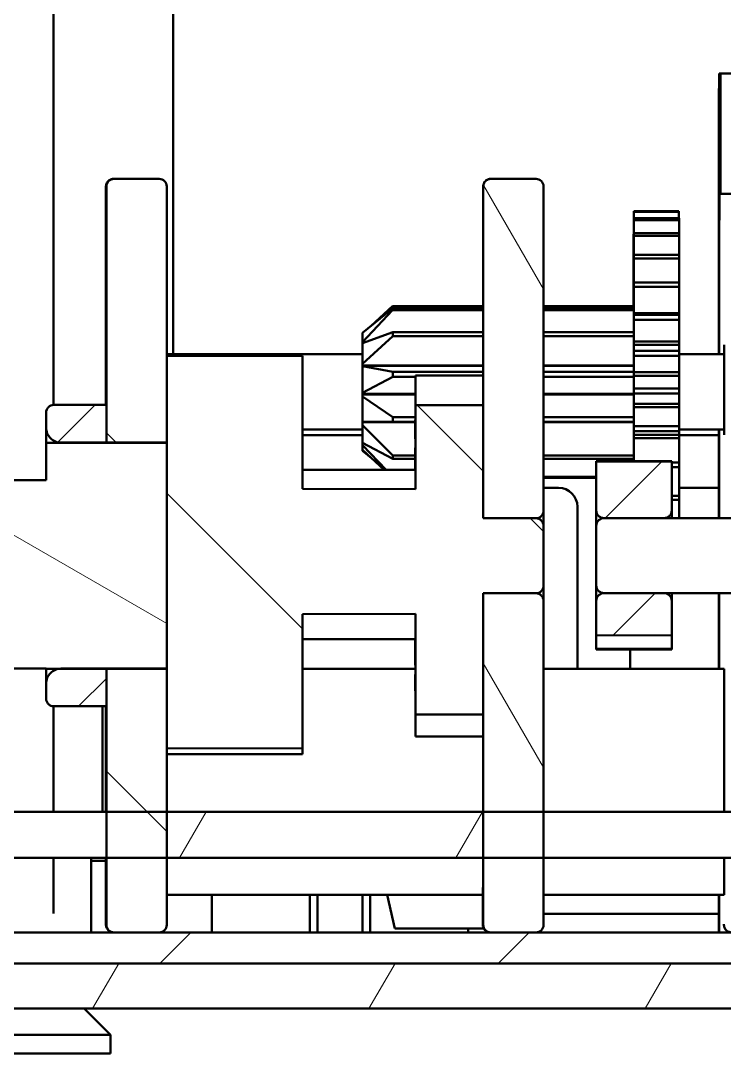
# Model space of a CAD drawing. Header units: millimetres. Extents: x 0 to 586, y -128 to 462.
# Drawn here: x 85.77 to 95.1, y 313.13 to 326.84 of the extents above; entities that cross this region are included whole.
import ezdxf

# ---------------------------------------------------------------- set-up
doc = ezdxf.new("R2010")
doc.units = ezdxf.units.MM
doc.linetypes.add('Сплошная', pattern=[0])
doc.layers.add('Viewport5ForCustomObjects_0', color=7, linetype='Continuous')
doc.layers.add('Видимый контур (ГОСТ)', color=7, linetype='Сплошная', lineweight=50)
doc.layers.add('Штриховка (ГОСТ)', color=7, linetype='Сплошная', lineweight=18)

# ---------------------------------------------------------------- blocks, each defined once
blk = doc.blocks.new('CustomObjectsInViewport5_0')
at = {"layer": 'Видимый контур (ГОСТ)', "ltscale": 1.31579}
for p, q in [((-10096.765, -10052.493), (-10096.765, -10034.741)), ((-10095.175, -10051.82), (-10095.175, -10034.741)), ((-10087.931, -10048.093), (-10087.911, -10048.093)), ((-10076.111, -10048.093), (-10087.911, -10048.093)), ((-10087.911, -10048.093), (-10087.911, -10049.693)), ((-10087.934, -10051.82), (-10087.934, -10049.093)), ((-10095.961, -10049.493), (-10095.967, -10049.493)), ((-10095.361, -10049.493), (-10095.961, -10049.493)), ((-10090.961, -10049.493), (-10090.962, -10049.493)), ((-10090.361, -10049.493), (-10090.961, -10049.493)), ((-10096.061, -10049.593), (-10096.061, -10052.993)), ((-10095.261, -10052.993), (-10095.261, -10049.593)), ((-10091.061, -10049.593), (-10091.061, -10053.997)), ((-10090.261, -10053.897), (-10090.261, -10049.593)), ((-10087.927, -10049.693), (-10087.911, -10049.693)), ((-10087.911, -10049.693), (-10076.111, -10049.693)), ((-10089.064, -10050.32), (-10089.065, -10049.926)), ((-10089.065, -10049.93), (-10089.065, -10049.926)), ((-10089.065, -10049.926), (-10089.064, -10049.926)), ((-10089.065, -10049.93), (-10089.065, -10050.365)), ((-10089.064, -10049.921), (-10089.064, -10049.931)), ((-10089.064, -10049.921), (-10089.064, -10050.32)), ((-10088.464, -10049.921), (-10089.064, -10049.921)), ((-10089.064, -10050.353), (-10089.064, -10049.931)), ((-10089.064, -10049.931), (-10088.464, -10049.931)), ((-10088.464, -10049.931), (-10088.464, -10049.921)), ((-10088.464, -10049.931), (-10088.464, -10050.016)), ((-10096.067, -10049.993), (-10096.067, -10052.493)), ((-10091.062, -10049.993), (-10091.062, -10052.101)), ((-10089.065, -10050.375), (-10089.065, -10050.025)), ((-10089.065, -10050.044), (-10089.065, -10050.025)), ((-10089.065, -10050.025), (-10089.065, -10050.025)), ((-10089.065, -10050.044), (-10089.065, -10050.495)), ((-10089.063, -10050.016), (-10089.064, -10050.362)), ((-10089.063, -10050.016), (-10089.063, -10050.04)), ((-10088.463, -10050.016), (-10089.063, -10050.016)), ((-10089.063, -10050.472), (-10089.063, -10050.04)), ((-10089.063, -10050.04), (-10088.463, -10050.04)), ((-10088.463, -10050.04), (-10088.463, -10050.016)), ((-10088.463, -10050.04), (-10088.463, -10050.212)), ((-10089.065, -10050.515), (-10089.066, -10050.226)), ((-10089.066, -10050.258), (-10089.066, -10050.226)), ((-10089.066, -10050.226), (-10089.065, -10050.226)), ((-10089.063, -10050.212), (-10089.063, -10050.249)), ((-10089.063, -10050.212), (-10089.063, -10050.491)), ((-10088.463, -10050.212), (-10089.063, -10050.212)), ((-10088.463, -10050.249), (-10088.463, -10050.212)), ((-10087.929, -10050.193), (-10087.929, -10051.82)), ((-10089.066, -10050.258), (-10089.066, -10050.705)), ((-10089.064, -10050.353), (-10089.064, -10050.353)), ((-10089.063, -10050.671), (-10089.063, -10050.249)), ((-10089.063, -10050.249), (-10088.463, -10050.249)), ((-10088.463, -10050.249), (-10088.463, -10050.501)), ((-10089.063, -10050.472), (-10089.063, -10050.472)), ((-10089.063, -10050.501), (-10089.062, -10050.548)), ((-10089.063, -10050.501), (-10089.063, -10050.699)), ((-10088.463, -10050.501), (-10089.063, -10050.501)), ((-10088.462, -10050.548), (-10088.463, -10050.501)), ((-10089.066, -10050.733), (-10089.066, -10050.517)), ((-10089.066, -10050.561), (-10089.066, -10050.517)), ((-10089.066, -10050.517), (-10089.066, -10050.517)), ((-10089.066, -10050.561), (-10089.066, -10050.986)), ((-10089.063, -10050.943), (-10089.062, -10050.548)), ((-10089.062, -10050.548), (-10088.462, -10050.548)), ((-10088.462, -10050.548), (-10088.463, -10050.868)), ((-10089.063, -10050.671), (-10089.063, -10050.671)), ((-10089.066, -10051.021), (-10089.066, -10050.887)), ((-10089.066, -10050.941), (-10089.066, -10050.887)), ((-10089.066, -10050.887), (-10089.066, -10050.887)), ((-10089.062, -10050.868), (-10089.063, -10050.978)), ((-10089.062, -10050.868), (-10089.062, -10050.925)), ((-10088.462, -10050.868), (-10089.062, -10050.868)), ((-10088.462, -10050.925), (-10088.462, -10050.868)), ((-10089.066, -10050.941), (-10089.066, -10051.181)), ((-10089.062, -10050.943), (-10089.063, -10050.943)), ((-10089.062, -10051.275), (-10089.062, -10050.925)), ((-10089.062, -10050.925), (-10088.462, -10050.925)), ((-10088.462, -10050.925), (-10088.462, -10051.275)), ((-10092.547, -10051.442), (-10092.264, -10051.181)), ((-10092.264, -10051.181), (-10091.062, -10051.181)), ((-10090.261, -10051.181), (-10089.065, -10051.181)), ((-10089.065, -10051.181), (-10089.064, -10051.211)), ((-10092.264, -10051.211), (-10092.664, -10051.537)), ((-10092.664, -10051.66), (-10092.264, -10051.235)), ((-10092.264, -10051.235), (-10092.264, -10051.211)), ((-10091.062, -10051.211), (-10092.264, -10051.211)), ((-10092.264, -10051.235), (-10091.062, -10051.235)), ((-10089.064, -10051.211), (-10090.261, -10051.211)), ((-10090.261, -10051.235), (-10089.064, -10051.235)), ((-10089.064, -10051.235), (-10089.064, -10051.211)), ((-10089.064, -10051.235), (-10089.064, -10051.526)), ((-10088.462, -10051.275), (-10089.062, -10051.275)), ((-10089.062, -10051.299), (-10089.062, -10051.363)), ((-10089.062, -10051.299), (-10089.062, -10051.315)), ((-10088.462, -10051.299), (-10089.062, -10051.299)), ((-10088.462, -10051.363), (-10088.462, -10051.299)), ((-10089.062, -10051.652), (-10089.062, -10051.363)), ((-10089.062, -10051.363), (-10088.462, -10051.363)), ((-10088.462, -10051.363), (-10088.462, -10051.652)), ((-10092.665, -10051.612), (-10092.664, -10051.55)), ((-10092.263, -10051.526), (-10092.664, -10051.672)), ((-10092.664, -10051.537), (-10092.664, -10051.66)), ((-10092.664, -10051.537), (-10092.664, -10051.57)), ((-10092.664, -10051.55), (-10092.664, -10051.55)), ((-10092.664, -10051.57), (-10092.664, -10051.55)), ((-10092.664, -10051.947), (-10092.263, -10051.579)), ((-10092.263, -10051.579), (-10092.263, -10051.526)), ((-10091.062, -10051.526), (-10092.263, -10051.526)), ((-10092.263, -10051.579), (-10091.062, -10051.579)), ((-10089.063, -10051.526), (-10090.261, -10051.526)), ((-10090.261, -10051.579), (-10089.063, -10051.579)), ((-10089.063, -10051.579), (-10089.064, -10051.968)), ((-10089.063, -10051.579), (-10089.063, -10051.526)), ((-10092.665, -10051.612), (-10092.665, -10051.655)), ((-10092.665, -10051.646), (-10092.665, -10051.646)), ((-10092.665, -10051.82), (-10092.665, -10051.646)), ((-10092.665, -10051.658), (-10092.665, -10051.646)), ((-10092.664, -10051.684), (-10092.664, -10051.66)), ((-10092.664, -10051.672), (-10092.664, -10051.947)), ((-10092.664, -10051.672), (-10092.664, -10051.687)), ((-10092.664, -10051.684), (-10092.664, -10051.684)), ((-10088.462, -10051.652), (-10089.062, -10051.652)), ((-10089.062, -10051.775), (-10089.062, -10051.697)), ((-10088.462, -10051.697), (-10089.062, -10051.697)), ((-10088.462, -10051.697), (-10088.462, -10051.775)), ((-10095.261, -10051.82), (-10092.664, -10051.82)), ((-10094.32, -10051.839), (-10095.261, -10051.842)), ((-10095.261, -10051.842), (-10095.261, -10057.046)), ((-10093.461, -10051.839), (-10094.32, -10051.839)), ((-10093.461, -10053.608), (-10093.461, -10051.839)), ((-10089.062, -10051.775), (-10089.062, -10051.842)), ((-10088.462, -10051.775), (-10089.062, -10051.775)), ((-10089.062, -10052.059), (-10089.062, -10051.842)), ((-10089.062, -10051.842), (-10088.462, -10051.842)), ((-10088.462, -10051.842), (-10088.462, -10051.775)), ((-10087.864, -10051.82), (-10088.462, -10051.82)), ((-10088.462, -10051.842), (-10088.462, -10052.059)), ((-10092.664, -10051.968), (-10092.664, -10051.947)), ((-10091.062, -10051.968), (-10092.664, -10051.968)), ((-10091.062, -10051.973), (-10092.664, -10051.973)), ((-10092.663, -10051.98), (-10092.664, -10051.973)), ((-10092.263, -10052.054), (-10092.663, -10051.98)), ((-10092.663, -10051.98), (-10092.663, -10052.334)), ((-10089.064, -10051.968), (-10090.261, -10051.968)), ((-10089.064, -10051.973), (-10090.261, -10051.973)), ((-10089.064, -10051.973), (-10089.063, -10052.054)), ((-10092.663, -10052.334), (-10092.263, -10052.121)), ((-10092.263, -10052.121), (-10092.263, -10052.054)), ((-10091.062, -10052.054), (-10092.263, -10052.054)), ((-10092.263, -10052.121), (-10091.961, -10052.121)), ((-10091.961, -10052.495), (-10091.961, -10052.101)), ((-10091.961, -10052.105), (-10091.961, -10052.101)), ((-10091.961, -10052.101), (-10091.061, -10052.101)), ((-10091.961, -10052.105), (-10091.961, -10052.539)), ((-10091.061, -10052.101), (-10091.061, -10052.495)), ((-10089.063, -10052.054), (-10090.261, -10052.054)), ((-10090.261, -10052.121), (-10089.063, -10052.121)), ((-10089.063, -10052.121), (-10089.063, -10052.054)), ((-10089.063, -10052.121), (-10089.063, -10052.346)), ((-10088.462, -10052.059), (-10089.062, -10052.059)), ((-10089.062, -10052.275), (-10089.062, -10052.105)), ((-10088.462, -10052.105), (-10089.062, -10052.105)), ((-10088.462, -10052.105), (-10088.462, -10052.275)), ((-10091.961, -10052.55), (-10091.962, -10052.2)), ((-10091.962, -10052.219), (-10091.962, -10052.2)), ((-10091.962, -10052.2), (-10091.961, -10052.2)), ((-10091.962, -10052.219), (-10091.962, -10052.67)), ((-10089.062, -10052.275), (-10089.062, -10052.343)), ((-10088.462, -10052.275), (-10089.062, -10052.275)), ((-10088.462, -10052.343), (-10088.462, -10052.275)), ((-10092.663, -10052.379), (-10092.664, -10052.717)), ((-10092.663, -10052.346), (-10092.663, -10052.334)), ((-10091.962, -10052.346), (-10092.663, -10052.346)), ((-10091.962, -10052.352), (-10092.663, -10052.352)), ((-10092.663, -10052.379), (-10092.663, -10052.352)), ((-10092.263, -10052.653), (-10092.663, -10052.379)), ((-10091.962, -10052.69), (-10091.962, -10052.4)), ((-10091.962, -10052.432), (-10091.962, -10052.4)), ((-10091.962, -10052.4), (-10091.962, -10052.4)), ((-10089.063, -10052.346), (-10090.261, -10052.346)), ((-10089.063, -10052.352), (-10090.261, -10052.352)), ((-10089.063, -10052.352), (-10089.063, -10052.653)), ((-10089.062, -10052.477), (-10089.062, -10052.343)), ((-10089.062, -10052.343), (-10088.462, -10052.343)), ((-10088.462, -10052.343), (-10088.462, -10052.477)), ((-10096.061, -10052.493), (-10096.761, -10052.493)), ((-10096.061, -10052.993), (-10096.061, -10052.493)), ((-10091.962, -10052.432), (-10091.962, -10052.88)), ((-10091.061, -10052.495), (-10091.961, -10052.495)), ((-10091.961, -10052.495), (-10091.961, -10053.611)), ((-10091.061, -10053.997), (-10091.061, -10052.495)), ((-10088.462, -10052.477), (-10089.062, -10052.477)), ((-10089.062, -10052.776), (-10089.062, -10052.524)), ((-10088.462, -10052.524), (-10089.062, -10052.524)), ((-10088.462, -10052.524), (-10088.462, -10052.776)), ((-10096.861, -10052.593), (-10096.861, -10052.793)), ((-10092.263, -10052.717), (-10092.263, -10052.653)), ((-10091.962, -10052.653), (-10092.263, -10052.653)), ((-10091.962, -10052.908), (-10091.963, -10052.692)), ((-10091.963, -10052.736), (-10091.963, -10052.692)), ((-10091.963, -10052.692), (-10091.962, -10052.692)), ((-10089.063, -10052.653), (-10090.261, -10052.653)), ((-10089.063, -10052.717), (-10089.063, -10052.653)), ((-10093.461, -10052.82), (-10092.664, -10052.82)), ((-10092.665, -10052.968), (-10092.665, -10052.82)), ((-10092.664, -10052.717), (-10092.263, -10052.717)), ((-10092.664, -10052.717), (-10092.664, -10052.717)), ((-10091.963, -10052.722), (-10092.664, -10052.722)), ((-10092.664, -10052.763), (-10092.664, -10052.722)), ((-10092.263, -10053.163), (-10092.664, -10052.763)), ((-10092.664, -10052.763), (-10092.664, -10052.994)), ((-10092.263, -10052.717), (-10091.963, -10052.717)), ((-10091.963, -10052.736), (-10091.962, -10053.16)), ((-10090.261, -10052.717), (-10089.063, -10052.717)), ((-10089.064, -10052.722), (-10090.261, -10052.722)), ((-10089.064, -10052.722), (-10089.063, -10053.163)), ((-10089.062, -10052.776), (-10089.062, -10052.842)), ((-10088.462, -10052.776), (-10089.062, -10052.776)), ((-10088.462, -10052.842), (-10088.462, -10052.776)), ((-10087.864, -10052.82), (-10088.462, -10052.82)), ((-10087.934, -10053.995), (-10087.934, -10052.82)), ((-10087.929, -10052.82), (-10087.929, -10053.995)), ((-10092.665, -10052.893), (-10093.461, -10052.893)), ((-10093.461, -10052.893), (-10092.665, -10052.893)), ((-10092.665, -10052.968), (-10092.665, -10052.953)), ((-10092.665, -10052.956), (-10092.665, -10052.979)), ((-10092.665, -10052.968), (-10092.665, -10052.968)), ((-10089.062, -10052.888), (-10089.062, -10052.842)), ((-10089.062, -10052.842), (-10088.462, -10052.842)), ((-10088.462, -10052.888), (-10089.062, -10052.888)), ((-10089.062, -10053.237), (-10089.062, -10052.933)), ((-10088.462, -10052.933), (-10089.062, -10052.933)), ((-10088.462, -10052.842), (-10088.462, -10052.888)), ((-10087.934, -10052.893), (-10088.462, -10052.893)), ((-10088.462, -10052.893), (-10087.934, -10052.893)), ((-10088.462, -10052.933), (-10088.462, -10053.258)), ((-10095.261, -10052.996), (-10096.861, -10052.996)), ((-10096.861, -10052.996), (-10096.861, -10053.493)), ((-10096.661, -10052.993), (-10096.061, -10052.993)), ((-10096.061, -10052.993), (-10095.261, -10052.993)), ((-10095.261, -10055.994), (-10095.261, -10052.996)), ((-10092.664, -10053.102), (-10092.665, -10052.979)), ((-10092.664, -10052.982), (-10092.664, -10052.994)), ((-10092.664, -10052.985), (-10092.664, -10052.985)), ((-10092.664, -10053.027), (-10092.664, -10052.985)), ((-10092.664, -10052.994), (-10092.263, -10053.207)), ((-10092.35, -10053.356), (-10092.664, -10053.027)), ((-10092.664, -10053.027), (-10092.664, -10053.09)), ((-10092.664, -10053.102), (-10092.664, -10053.069)), ((-10092.664, -10053.069), (-10092.664, -10053.09)), ((-10092.664, -10053.09), (-10092.375, -10053.356)), ((-10092.544, -10053.2), (-10092.664, -10053.102)), ((-10091.962, -10053.196), (-10091.963, -10053.062)), ((-10091.963, -10053.116), (-10091.963, -10053.062)), ((-10091.963, -10053.062), (-10091.962, -10053.062)), ((-10092.263, -10053.207), (-10092.263, -10053.163)), ((-10091.963, -10053.163), (-10092.263, -10053.163)), ((-10092.263, -10053.207), (-10091.963, -10053.207)), ((-10091.963, -10053.116), (-10091.963, -10053.356)), ((-10089.063, -10053.163), (-10090.261, -10053.163)), ((-10090.261, -10053.207), (-10089.063, -10053.207)), ((-10088.561, -10053.237), (-10089.561, -10053.237)), ((-10089.561, -10053.237), (-10089.561, -10053.244)), ((-10089.561, -10053.241), (-10089.561, -10053.237)), ((-10089.561, -10053.251), (-10089.561, -10053.241)), ((-10089.064, -10053.207), (-10089.064, -10053.237)), ((-10089.063, -10053.207), (-10089.063, -10053.163)), ((-10088.561, -10053.245), (-10088.561, -10053.237)), ((-10093.461, -10053.356), (-10091.961, -10053.356)), ((-10091.961, -10053.356), (-10091.961, -10053.611)), ((-10088.561, -10053.245), (-10089.561, -10053.244)), ((-10089.561, -10053.244), (-10089.561, -10053.894)), ((-10089.561, -10053.251), (-10089.561, -10053.653)), ((-10089.561, -10053.37), (-10089.561, -10053.372)), ((-10089.561, -10053.392), (-10089.561, -10053.37)), ((-10089.561, -10053.37), (-10089.561, -10053.37)), ((-10089.561, -10053.653), (-10089.561, -10053.372)), ((-10089.561, -10053.372), (-10089.561, -10053.372)), ((-10088.561, -10053.894), (-10088.561, -10053.245)), ((-10088.462, -10053.258), (-10088.561, -10053.258)), ((-10088.561, -10053.319), (-10088.462, -10053.319)), ((-10088.462, -10053.319), (-10088.462, -10053.258)), ((-10088.462, -10053.319), (-10088.462, -10053.698)), ((-10096.861, -10053.493), (-10106.861, -10053.493)), ((-10089.561, -10053.446), (-10090.261, -10053.446)), ((-10090.261, -10053.458), (-10089.561, -10053.458)), ((-10089.561, -10053.407), (-10089.561, -10053.392)), ((-10089.561, -10053.407), (-10089.561, -10053.821)), ((-10091.961, -10053.611), (-10093.461, -10053.608)), ((-10090.261, -10053.593), (-10090.062, -10053.593)), ((-10088.462, -10053.593), (-10087.934, -10053.593)), ((-10088.312, -10053.592), (-10088.312, -10053.593)), ((-10088.312, -10053.592), (-10088.029, -10053.592)), ((-10087.934, -10053.592), (-10088.029, -10053.592)), ((-10088.029, -10053.592), (-10088.029, -10053.593)), ((-10089.561, -10053.821), (-10089.562, -10053.691)), ((-10089.562, -10053.696), (-10089.562, -10053.691)), ((-10089.562, -10053.691), (-10089.561, -10053.691)), ((-10089.562, -10053.734), (-10089.562, -10053.696)), ((-10089.562, -10053.75), (-10089.562, -10053.734)), ((-10089.562, -10053.75), (-10089.562, -10054.105)), ((-10088.462, -10053.698), (-10088.561, -10053.698)), ((-10088.561, -10053.752), (-10088.462, -10053.752)), ((-10088.463, -10053.752), (-10088.462, -10053.995)), ((-10088.462, -10053.752), (-10088.462, -10053.698)), ((-10089.812, -10053.843), (-10089.812, -10055.993)), ((-10091.061, -10053.997), (-10090.361, -10053.997)), ((-10090.361, -10053.997), (-10091.061, -10053.997)), ((-10087.061, -10053.994), (-10089.461, -10053.995)), ((-10089.461, -10053.995), (-10088.661, -10053.995)), ((-10090.261, -10054.892), (-10090.261, -10054.098)), ((-10089.562, -10054.105), (-10089.562, -10054.149)), ((-10089.562, -10054.16), (-10089.562, -10054.149)), ((-10089.562, -10054.207), (-10089.562, -10054.16)), ((-10089.561, -10054.095), (-10089.561, -10054.89)), ((-10089.562, -10054.222), (-10089.562, -10054.207)), ((-10089.562, -10054.222), (-10089.562, -10054.456)), ((-10089.562, -10054.456), (-10089.562, -10054.666)), ((-10089.562, -10054.681), (-10089.562, -10054.666)), ((-10089.562, -10054.729), (-10089.562, -10054.681)), ((-10089.562, -10054.741), (-10089.562, -10054.729)), ((-10089.562, -10054.741), (-10089.562, -10054.813)), ((-10089.562, -10054.813), (-10089.562, -10055.154)), ((-10090.361, -10054.992), (-10091.061, -10054.992)), ((-10091.061, -10054.992), (-10091.061, -10059.393)), ((-10091.061, -10056.599), (-10091.061, -10054.992)), ((-10091.061, -10054.992), (-10090.361, -10054.992)), ((-10089.461, -10054.99), (-10087.061, -10054.991)), ((-10088.661, -10054.99), (-10089.461, -10054.99)), ((-10087.934, -10055.993), (-10087.934, -10054.99)), ((-10087.929, -10054.99), (-10087.929, -10055.993)), ((-10090.261, -10059.393), (-10090.261, -10055.093)), ((-10089.562, -10055.216), (-10089.561, -10055.115)), ((-10089.561, -10055.115), (-10089.562, -10055.527)), ((-10089.562, -10055.17), (-10089.562, -10055.154)), ((-10089.561, -10055.091), (-10089.561, -10055.552)), ((-10088.561, -10055.55), (-10088.561, -10055.091)), ((-10093.461, -10055.269), (-10091.961, -10055.267)), ((-10093.461, -10057.051), (-10093.461, -10055.269)), ((-10091.961, -10055.267), (-10091.961, -10056.601)), ((-10091.961, -10055.267), (-10091.961, -10055.603)), ((-10089.562, -10055.21), (-10089.562, -10055.17)), ((-10089.562, -10055.216), (-10089.562, -10055.21)), ((-10089.561, -10055.216), (-10089.562, -10055.216)), ((-10089.561, -10055.567), (-10089.561, -10055.309)), ((-10089.561, -10055.309), (-10089.561, -10055.721)), ((-10089.562, -10055.542), (-10089.562, -10055.527)), ((-10089.561, -10055.568), (-10089.562, -10055.542)), ((-10089.561, -10055.552), (-10088.561, -10055.55)), ((-10089.561, -10055.731), (-10089.561, -10055.552)), ((-10089.561, -10055.567), (-10089.561, -10055.568)), ((-10089.561, -10055.567), (-10089.561, -10055.567)), ((-10089.561, -10055.568), (-10089.561, -10055.568)), ((-10088.561, -10055.55), (-10088.561, -10055.731)), ((-10091.961, -10055.603), (-10093.461, -10055.603)), ((-10091.963, -10055.603), (-10091.963, -10055.889)), ((-10091.963, -10055.946), (-10091.962, -10055.837)), ((-10089.561, -10055.732), (-10089.561, -10055.721)), ((-10089.561, -10055.731), (-10089.561, -10055.739)), ((-10088.561, -10055.731), (-10089.561, -10055.731)), ((-10089.561, -10055.739), (-10089.561, -10055.732)), ((-10089.561, -10055.739), (-10088.561, -10055.739)), ((-10089.112, -10055.739), (-10089.112, -10055.993)), ((-10088.561, -10055.739), (-10088.561, -10055.731)), ((-10091.962, -10055.872), (-10091.963, -10056.266)), ((-10091.963, -10055.946), (-10091.963, -10055.889)), ((-10091.962, -10055.946), (-10091.963, -10055.946)), ((-10096.861, -10055.992), (-10096.861, -10055.994)), ((-10096.861, -10055.994), (-10095.261, -10055.994)), ((-10096.061, -10055.992), (-10096.661, -10055.992)), ((-10096.061, -10056.492), (-10096.061, -10055.992)), ((-10095.261, -10055.992), (-10096.061, -10055.992)), ((-10096.061, -10055.992), (-10096.061, -10059.393)), ((-10095.261, -10059.393), (-10095.261, -10055.992)), ((-10093.461, -10055.993), (-10091.962, -10055.993)), ((-10091.962, -10056.314), (-10091.962, -10056.116)), ((-10090.261, -10055.993), (-10087.865, -10055.993)), ((-10096.861, -10056.192), (-10096.861, -10056.392)), ((-10091.962, -10056.143), (-10091.962, -10056.566)), ((-10091.962, -10056.314), (-10091.963, -10056.266)), ((-10091.962, -10056.314), (-10091.962, -10056.314)), ((-10091.962, -10056.602), (-10091.962, -10056.324)), ((-10091.962, -10056.342), (-10091.962, -10056.775)), ((-10096.765, -10057.893), (-10096.765, -10056.492)), ((-10096.761, -10056.492), (-10096.061, -10056.492)), ((-10096.112, -10056.492), (-10096.112, -10057.893)), ((-10096.067, -10056.492), (-10096.067, -10057.893)), ((-10091.962, -10056.798), (-10091.961, -10056.452)), ((-10091.961, -10056.461), (-10091.961, -10056.884)), ((-10091.962, -10056.602), (-10091.962, -10056.566)), ((-10091.962, -10056.602), (-10091.962, -10056.602)), ((-10091.961, -10056.601), (-10091.061, -10056.599)), ((-10091.961, -10056.893), (-10091.961, -10056.601)), ((-10091.061, -10056.599), (-10091.061, -10056.893)), ((-10091.962, -10056.798), (-10091.962, -10056.775)), ((-10091.961, -10056.798), (-10091.962, -10056.798)), ((-10091.961, -10056.893), (-10091.961, -10056.884)), ((-10091.061, -10056.893), (-10091.961, -10056.893)), ((-10095.261, -10057.046), (-10093.461, -10057.051)), ((-10093.461, -10057.051), (-10093.461, -10057.126)), ((-10093.461, -10057.126), (-10095.261, -10057.126)), ((-10028, -10057.893), (-10098, -10057.893)), ((-10096.262, -10057.893), (-10096.262, -10057.893)), ((-10096.262, -10057.893), (-10096.112, -10057.893)), ((-10098, -10058.504), (-10028, -10058.504)), ((-10096.765, -10059.244), (-10096.765, -10058.504)), ((-10096.262, -10058.543), (-10096.262, -10058.504)), ((-10096.262, -10058.543), (-10096.262, -10059.493)), ((-10096.262, -10058.543), (-10096.067, -10058.543)), ((-10096.067, -10058.504), (-10096.067, -10058.993)), ((-10095.261, -10058.993), (-10091.065, -10058.993)), ((-10094.662, -10059.493), (-10094.662, -10058.993)), ((-10093.362, -10058.993), (-10093.362, -10059.493)), ((-10093.262, -10058.993), (-10093.262, -10059.493)), ((-10092.662, -10059.493), (-10092.662, -10058.993)), ((-10092.562, -10059.493), (-10092.562, -10058.993)), ((-10092.338, -10058.993), (-10092.234, -10059.443)), ((-10090.261, -10058.993), (-10087.865, -10058.993)), ((-10087.934, -10059.493), (-10087.934, -10058.993)), ((-10087.929, -10058.993), (-10087.929, -10059.493)), ((-10087.934, -10059.247), (-10090.261, -10059.247)), ((-10028, -10059.493), (-10098, -10059.493)), ((-10095.961, -10059.493), (-10095.361, -10059.493)), ((-10091.054, -10059.443), (-10092.234, -10059.443)), ((-10091.262, -10059.443), (-10091.262, -10059.493)), ((-10090.961, -10059.493), (-10090.361, -10059.493)), ((-10098, -10059.904), (-10028, -10059.904)), ((-10028, -10059.904), (-10098, -10059.904)), ((-10098, -10060.504), (-10028, -10060.504)), ((-10096.355, -10060.504), (-10096.005, -10060.854)), ((-10096.005, -10060.854), (-10099.869, -10060.854)), ((-10096.005, -10061.098), (-10096.005, -10060.854)), ((-10096.005, -10061.098), (-10099.869, -10061.098))]:
    blk.add_line(p, q, dxfattribs=at)
for centre, start, end in [((-10095.961, -10049.593), 90, 180), ((-10095.361, -10049.593), 360, 90), ((-10090.961, -10049.593), 90, 180), ((-10090.361, -10049.593), 360, 90), ((-10095.961, -10059.393), 180, 270), ((-10095.361, -10059.393), 270, 0), ((-10090.961, -10059.393), 180, 270), ((-10090.361, -10059.393), 270, 0)]:
    blk.add_arc(centre, 0.1, start, end, dxfattribs=at)
at = {"layer": 'Видимый контур (ГОСТ)', "ltscale": 1.31579, "extrusion": (0, 0, -1)}
for centre, radius, start, end in [((10090.062, -10053.843), 0.25, 90, 180), ((10095.912, -10057.893), 0.2, 359.8625, 0)]:
    blk.add_arc(centre, radius, start, end, dxfattribs=at)
for centre, major_axis, ratio, start_param, end_param in [((-10087.931, -10049.093), (0, 1), 0.003284, 4.712389, 6.283185), ((-10092.664, -10052.32), (0, 0.5), 0.001122, 0, 3.141593), ((-10096.061, -10054.493), (0, 1.5), 0.001122, 6.217747, 6.247271), ((-10087.865, -10057.493), (0, 1.5), 0.001122, 0, 1.841061), ((-10091.065, -10057.493), (0, -1.5), 0.001122, 4.30158, 4.982654), ((-10091.065, -10057.493), (0, -1.5), 0.001122, 5.452432, 6.283185), ((-10087.865, -10057.493), (0, -1.5), 0.001122, 5.452432, 6.283185)]:
    blk.add_ellipse(centre, major_axis=major_axis, ratio=ratio, start_param=start_param, end_param=end_param, dxfattribs=at)
at = {"layer": 'Видимый контур (ГОСТ)', "ltscale": 1.31579}
for centre, major_axis, ratio, start_param, end_param in [((-10087.927, -10050.193), (0, 0.5), 0.003284, 0, 1.570796), ((-10089.064, -10052.32), (0, 2), 0.001122, 0.212111, 0.235705), ((-10089.064, -10052.32), (0, 2), 0.001122, 0.002672, 0.026265), ((-10089.064, -10052.32), (0, 2), 0.001122, 6.076417, 6.100011), ((-10089.064, -10052.32), (0, -2), 0.001122, 3.563143, 3.586737), ((-10089.064, -10052.32), (0, 2), 0.001122, 5.866978, 5.890571), ((-10089.064, -10052.32), (0, -2), 0.001122, 3.772583, 3.796176), ((-10089.064, -10052.32), (0, 2), 0.001122, 5.657538, 5.681132), ((-10089.064, -10052.32), (0, -2), 0.001122, 3.982022, 4.005616), ((-10089.064, -10052.32), (0, 2), 0.001122, 5.448099, 5.471692), ((-10089.064, -10052.32), (0, 2), 0.001122, 5.238659, 5.262253), ((-10088.464, -10052.32), (0, 2), 0.001122, 5.247799, 5.262253), ((-10092.664, -10052.32), (0, 0.75), 0.001122, 6.240831, 6.248277), ((-10092.664, -10052.32), (0, -0.75), 0.001122, 3.622837, 3.630283), ((-10092.664, -10052.32), (0, 0.75), 0.001122, 5.717232, 5.724678), ((-10089.064, -10052.32), (0, 2), 0.001122, 5.02922, 5.052813), ((-10088.464, -10052.32), (0, 2), 0.001122, 5.02922, 5.052813), ((-10092.664, -10052.32), (0, 0.75), 0.001122, 5.193634, 5.201079), ((-10089.064, -10052.32), (0, 0.75), 0.001122, 5.193634, 5.201079), ((-10089.064, -10052.32), (0, 2), 0.001122, 4.81978, 4.843374), ((-10088.464, -10052.32), (0, 2), 0.001122, 4.81978, 4.843374), ((-10092.664, -10052.32), (0, 0.75), 0.001122, 4.670035, 4.67748), ((-10089.064, -10052.32), (0, 0.75), 0.001122, 4.670035, 4.67748), ((-10091.961, -10054.495), (0, 2), 0.001122, 0.212111, 0.235705), ((-10089.064, -10052.32), (0, 2), 0.001122, 4.610341, 4.633934), ((-10088.464, -10052.32), (0, 2), 0.001122, 4.610341, 4.633934), ((-10091.961, -10054.495), (0, -2), 0.001122, 3.563143, 3.586737), ((-10092.664, -10052.32), (0, 0.75), 0.001122, 4.146436, 4.153882), ((-10089.064, -10052.32), (0, 0.75), 0.001122, 4.146436, 4.153882), ((-10092.664, -10052.32), (0, -0.75), 0.001122, 5.717232, 5.724678), ((-10091.961, -10054.495), (0, -2), 0.001122, 3.772583, 3.796176), ((-10089.064, -10052.32), (0, 2), 0.001122, 4.400901, 4.424495), ((-10088.464, -10052.32), (0, 2), 0.001122, 4.400901, 4.424495), ((-10096.861, -10054.495), (0, 1.5), 0.001122, 0.037856, 0.839127), ((-10096.061, -10054.493), (0, 1.5), 0.001122, 0.035914, 0.065439), ((-10095.261, -10054.493), (0, 1.5), 0.001122, 0.035316, 0.065097), ((-10092.664, -10052.32), (0, 0.75), 0.001122, 3.622837, 3.630283), ((-10092.664, -10052.32), (0, -0.75), 0.001122, 6.240831, 6.248277), ((-10091.961, -10054.495), (0, -2), 0.001122, 3.982022, 4.005616), ((-10091.961, -10054.495), (0, -2), 0.001122, 5.448099, 5.471692), ((-10096.861, -10054.495), (0, -1.5), 0.001122, 6.218171, 6.245329), ((-10091.961, -10054.495), (0, -2), 0.001122, 5.657538, 5.681132), ((-10091.961, -10054.495), (0, -2), 0.001122, 5.866978, 5.890571), ((-10091.961, -10054.495), (0, -2), 0.001122, 6.076417, 6.100011)]:
    blk.add_ellipse(centre, major_axis=major_axis, ratio=ratio, start_param=start_param, end_param=end_param, dxfattribs=at)
for points, knots in [([(-10096.067, -10049.993), (-10096.067, -10049.949), (-10096.067, -10049.905), (-10096.067, -10049.824), (-10096.067, -10049.786), (-10096.067, -10049.718), (-10096.067, -10049.688), (-10096.067, -10049.639), (-10096.067, -10049.62), (-10096.067, -10049.602), (-10096.067, -10049.598), (-10096.067, -10049.593), (-10096.067, -10049.592), (-10096.067, -10049.59), (-10096.067, -10049.589), (-10096.067, -10049.588), (-10096.067, -10049.588), (-10096.067, -10049.586), (-10096.067, -10049.586), (-10096.067, -10049.584), (-10096.066, -10049.583), (-10096.066, -10049.58), (-10096.066, -10049.578), (-10096.065, -10049.573), (-10096.064, -10049.57), (-10096.062, -10049.56), (-10096.059, -10049.553), (-10096.051, -10049.538), (-10096.045, -10049.529), (-10096.03, -10049.514), (-10096.021, -10049.508), (-10096.002, -10049.498), (-10095.992, -10049.495), (-10095.977, -10049.493), (-10095.972, -10049.493), (-10095.967, -10049.493)], [0, 0, 0, 0, 0.01298031, 0.01298031, 0.0257251, 0.0257251, 0.03848133, 0.03848133, 0.05124879, 0.05124879, 0.05761694, 0.05761694, 0.06083097, 0.06083097, 0.06163406, 0.06163406, 0.06191177, 0.06191177, 0.06223612, 0.06223612, 0.06255936, 0.06255936, 0.06320566, 0.06320566, 0.06408871, 0.06408871, 0.06627114, 0.06627114, 0.06935855, 0.06935855, 0.07254483, 0.07254483, 0.07573114, 0.07573114, 0.07718606, 0.07718606, 0.07718606, 0.07718606]), ([(-10091.062, -10049.993), (-10091.062, -10049.949), (-10091.062, -10049.905), (-10091.062, -10049.824), (-10091.062, -10049.786), (-10091.062, -10049.718), (-10091.062, -10049.688), (-10091.062, -10049.639), (-10091.062, -10049.62), (-10091.062, -10049.602), (-10091.062, -10049.598), (-10091.062, -10049.593), (-10091.062, -10049.592), (-10091.062, -10049.59), (-10091.062, -10049.589), (-10091.062, -10049.588), (-10091.062, -10049.588), (-10091.062, -10049.586), (-10091.062, -10049.586), (-10091.061, -10049.584), (-10091.061, -10049.583), (-10091.061, -10049.58), (-10091.061, -10049.578), (-10091.06, -10049.573), (-10091.059, -10049.57), (-10091.057, -10049.56), (-10091.054, -10049.553), (-10091.046, -10049.538), (-10091.04, -10049.529), (-10091.025, -10049.514), (-10091.016, -10049.508), (-10090.997, -10049.498), (-10090.987, -10049.495), (-10090.972, -10049.493), (-10090.967, -10049.493), (-10090.962, -10049.493)], [0, 0, 0, 0, 0.01298031, 0.01298031, 0.0257251, 0.0257251, 0.03848133, 0.03848133, 0.05124879, 0.05124879, 0.05761694, 0.05761694, 0.06083097, 0.06083097, 0.06163406, 0.06163406, 0.06191177, 0.06191177, 0.06223612, 0.06223612, 0.06255936, 0.06255936, 0.06320566, 0.06320566, 0.06408871, 0.06408871, 0.06627114, 0.06627114, 0.06935855, 0.06935855, 0.07254483, 0.07254483, 0.07573114, 0.07573114, 0.07718606, 0.07718606, 0.07718606, 0.07718606]), ([(-10096.064, -10052.493), (-10096.064, -10052.492), (-10096.064, -10052.491), (-10096.064, -10052.43), (-10096.064, -10052.366), (-10096.064, -10052.239), (-10096.064, -10052.174), (-10096.064, -10052.053), (-10096.064, -10051.994), (-10096.064, -10051.891), (-10096.064, -10051.844), (-10096.064, -10051.77), (-10096.064, -10051.74), (-10096.064, -10051.712), (-10096.064, -10051.704), (-10096.064, -10051.698), (-10096.064, -10051.697), (-10096.064, -10051.696), (-10096.064, -10051.695), (-10096.064, -10051.695)], [0.0877261, 0.0877261, 0.0877261, 0.0877261, 0.0880088, 0.0880088, 0.1071164, 0.1071164, 0.1262271, 0.1262271, 0.1453379, 0.1453379, 0.1644459, 0.1644459, 0.1835436, 0.1835436, 0.1929622, 0.1929622, 0.1967566, 0.1967566, 0.1985484, 0.1985484, 0.1985484, 0.1985484]), ([(-10087.864, -10052.89), (-10087.864, -10052.89), (-10087.864, -10052.889), (-10087.864, -10052.884), (-10087.864, -10052.877), (-10087.864, -10052.849), (-10087.864, -10052.823), (-10087.864, -10052.753), (-10087.864, -10052.709), (-10087.864, -10052.608), (-10087.864, -10052.551), (-10087.864, -10052.43), (-10087.864, -10052.366), (-10087.864, -10052.239), (-10087.864, -10052.174), (-10087.864, -10052.053), (-10087.864, -10051.994), (-10087.864, -10051.891), (-10087.864, -10051.844), (-10087.864, -10051.77), (-10087.864, -10051.74), (-10087.864, -10051.712), (-10087.864, -10051.704), (-10087.864, -10051.698), (-10087.864, -10051.697), (-10087.864, -10051.696), (-10087.864, -10051.695), (-10087.864, -10051.695)], [0.0176652, 0.0176652, 0.0176652, 0.0176652, 0.0211422, 0.0211422, 0.0318014, 0.0318014, 0.0498776, 0.0498776, 0.0689127, 0.0689127, 0.0880088, 0.0880088, 0.1071164, 0.1071164, 0.1262271, 0.1262271, 0.1453379, 0.1453379, 0.1644459, 0.1644459, 0.1835436, 0.1835436, 0.1929622, 0.1929622, 0.1967566, 0.1967566, 0.1985484, 0.1985484, 0.1985484, 0.1985484]), ([(-10096.065, -10052.493), (-10096.065, -10052.489), (-10096.065, -10052.484), (-10096.065, -10052.44), (-10096.065, -10052.398), (-10096.065, -10052.313), (-10096.065, -10052.27), (-10096.065, -10052.187), (-10096.065, -10052.147), (-10096.065, -10052.074), (-10096.065, -10052.041), (-10096.065, -10051.986), (-10096.064, -10051.964), (-10096.064, -10051.932), (-10096.064, -10051.924), (-10096.064, -10051.918), (-10096.064, -10051.918), (-10096.064, -10051.916), (-10096.064, -10051.916), (-10096.064, -10051.914), (-10096.064, -10051.913), (-10096.064, -10051.912), (-10096.064, -10051.911), (-10096.064, -10051.91)], [0.05929503, 0.05929503, 0.05929503, 0.05929503, 0.06084066, 0.06084066, 0.07359828, 0.07359828, 0.0863516, 0.0863516, 0.0991043, 0.0991043, 0.1118589, 0.1118589, 0.12462114, 0.12462114, 0.13740952, 0.13740952, 0.13834578, 0.13834578, 0.13905523, 0.13905523, 0.13935443, 0.13935443, 0.13960729, 0.13960729, 0.13960729, 0.13960729]), ([(-10096.761, -10052.493), (-10096.773, -10052.493), (-10096.788, -10052.496), (-10096.81, -10052.506), (-10096.823, -10052.514), (-10096.84, -10052.531), (-10096.848, -10052.544), (-10096.858, -10052.566), (-10096.861, -10052.581), (-10096.861, -10052.593)], [0, 0, 0, 0, 0.00370196, 0.00370196, 0.00740468, 0.00740468, 0.01110831, 0.01110831, 0.01481272, 0.01481272, 0.01481272, 0.01481272]), ([(-10096.863, -10053.493), (-10096.862, -10053.392), (-10096.862, -10053.297), (-10096.862, -10053.061), (-10096.862, -10052.933), (-10096.862, -10052.735), (-10096.861, -10052.664), (-10096.861, -10052.607), (-10096.861, -10052.6), (-10096.861, -10052.589)], [0.3968065, 0.3968065, 0.3968065, 0.3968065, 0.4321123, 0.4321123, 0.4926657, 0.4926657, 0.5532368, 0.5532368, 0.5838374, 0.5838374, 0.5838374, 0.5838374]), ([(-10096.861, -10052.793), (-10096.861, -10052.818), (-10096.855, -10052.847), (-10096.836, -10052.893), (-10096.82, -10052.917), (-10096.785, -10052.952), (-10096.76, -10052.969), (-10096.715, -10052.988), (-10096.685, -10052.993), (-10096.661, -10052.993)], [0.02962655, 0.02962655, 0.02962655, 0.02962655, 0.03703665, 0.03703665, 0.04444497, 0.04444497, 0.05185065, 0.05185065, 0.05925399, 0.05925399, 0.05925399, 0.05925399]), ([(-10090.361, -10053.997), (-10090.348, -10053.997), (-10090.334, -10053.994), (-10090.311, -10053.985), (-10090.299, -10053.976), (-10090.281, -10053.959), (-10090.273, -10053.947), (-10090.264, -10053.924), (-10090.261, -10053.909), (-10090.261, -10053.897)], [0.0296711, 0.0296711, 0.0296711, 0.0296711, 0.03336831, 0.03336831, 0.03707494, 0.03707494, 0.04079055, 0.04079055, 0.04451066, 0.04451066, 0.04451066, 0.04451066]), ([(-10090.261, -10053.898), (-10090.261, -10053.9), (-10090.261, -10053.908), (-10090.261, -10053.936), (-10090.261, -10053.961), (-10090.261, -10054.019), (-10090.261, -10054.052), (-10090.261, -10054.088)], [0, 0, 0, 0, 0.0124302, 0.0124302, 0.02954223, 0.02954223, 0.04445182, 0.04445182, 0.04445182, 0.04445182]), ([(-10089.561, -10053.894), (-10089.561, -10053.907), (-10089.558, -10053.921), (-10089.548, -10053.944), (-10089.54, -10053.957), (-10089.523, -10053.974), (-10089.51, -10053.982), (-10089.488, -10053.992), (-10089.473, -10053.995), (-10089.461, -10053.995)], [0.01482962, 0.01482962, 0.01482962, 0.01482962, 0.01854433, 0.01854433, 0.02225467, 0.02225467, 0.02596378, 0.02596378, 0.02966493, 0.02966493, 0.02966493, 0.02966493]), ([(-10088.661, -10053.995), (-10088.648, -10053.995), (-10088.634, -10053.992), (-10088.611, -10053.982), (-10088.599, -10053.974), (-10088.581, -10053.956), (-10088.573, -10053.944), (-10088.564, -10053.921), (-10088.561, -10053.907), (-10088.561, -10053.894)], [0.02966318, 0.02966318, 0.02966318, 0.02966318, 0.03336119, 0.03336119, 0.03706718, 0.03706718, 0.04078079, 0.04078079, 0.04449818, 0.04449818, 0.04449818, 0.04449818]), ([(-10088.561, -10053.896), (-10088.561, -10053.897), (-10088.561, -10053.904), (-10088.561, -10053.928), (-10088.561, -10053.951), (-10088.561, -10053.984), (-10088.561, -10053.989), (-10088.561, -10053.995)], [0, 0, 0, 0, 0.01135572, 0.01135572, 0.02794987, 0.02794987, 0.03082091, 0.03082091, 0.03082091, 0.03082091]), ([(-10090.261, -10054.098), (-10090.261, -10054.085), (-10090.264, -10054.071), (-10090.273, -10054.048), (-10090.281, -10054.035), (-10090.299, -10054.018), (-10090.311, -10054.009), (-10090.334, -10054), (-10090.348, -10053.997), (-10090.361, -10053.997)], [-0.01485617, -0.01485617, -0.01485617, -0.01485617, -0.01111934, -0.01111934, -0.00740046, -0.00740046, -0.00369568, -0.00369568, 0, 0, 0, 0]), ([(-10089.461, -10053.995), (-10089.473, -10053.995), (-10089.488, -10053.998), (-10089.51, -10054.007), (-10089.523, -10054.015), (-10089.54, -10054.033), (-10089.548, -10054.045), (-10089.558, -10054.068), (-10089.561, -10054.083), (-10089.561, -10054.095)], [0, 0, 0, 0, 0.00369648, 0.00369648, 0.0074014, 0.0074014, 0.01111888, 0.01111888, 0.01485196, 0.01485196, 0.01485196, 0.01485196]), ([(-10089.561, -10054.891), (-10089.561, -10054.887), (-10089.561, -10054.88), (-10089.561, -10054.853), (-10089.561, -10054.829), (-10089.561, -10054.772), (-10089.561, -10054.739), (-10089.561, -10054.667), (-10089.561, -10054.626), (-10089.561, -10054.543), (-10089.561, -10054.5), (-10089.561, -10054.415), (-10089.561, -10054.373), (-10089.561, -10054.295), (-10089.561, -10054.258), (-10089.561, -10054.195), (-10089.561, -10054.167), (-10089.561, -10054.124), (-10089.561, -10054.109), (-10089.561, -10054.098), (-10089.561, -10054.096), (-10089.561, -10054.094)], [0, 0, 0, 0, 0.0091023, 0.0091023, 0.0231577, 0.0231577, 0.0359317, 0.0359317, 0.0486945, 0.0486945, 0.061449, 0.061449, 0.0742017, 0.0742017, 0.086955, 0.086955, 0.0997126, 0.0997126, 0.1124869, 0.1124869, 0.1159442, 0.1159442, 0.1159442, 0.1159442]), ([(-10090.361, -10054.992), (-10090.348, -10054.992), (-10090.334, -10054.989), (-10090.311, -10054.98), (-10090.299, -10054.972), (-10090.281, -10054.954), (-10090.273, -10054.942), (-10090.264, -10054.919), (-10090.261, -10054.904), (-10090.261, -10054.892)], [0, 0, 0, 0, 0.00369568, 0.00369568, 0.00740046, 0.00740046, 0.01111934, 0.01111934, 0.01485617, 0.01485617, 0.01485617, 0.01485617]), ([(-10090.261, -10055.093), (-10090.261, -10055.08), (-10090.264, -10055.066), (-10090.273, -10055.043), (-10090.281, -10055.03), (-10090.299, -10055.013), (-10090.311, -10055.005), (-10090.334, -10054.995), (-10090.348, -10054.992), (-10090.361, -10054.992)], [0.01483134, 0.01483134, 0.01483134, 0.01483134, 0.01855144, 0.01855144, 0.02226706, 0.02226706, 0.02597368, 0.02597368, 0.02967089, 0.02967089, 0.02967089, 0.02967089]), ([(-10090.261, -10054.901), (-10090.261, -10054.928), (-10090.261, -10054.952), (-10090.261, -10055.012), (-10090.261, -10055.042), (-10090.261, -10055.078), (-10090.261, -10055.089), (-10090.261, -10055.091)], [0.13338147, 0.13338147, 0.13338147, 0.13338147, 0.14413279, 0.14413279, 0.16323155, 0.16323155, 0.17781792, 0.17781792, 0.17781792, 0.17781792]), ([(-10089.561, -10054.89), (-10089.561, -10054.902), (-10089.558, -10054.917), (-10089.548, -10054.94), (-10089.54, -10054.952), (-10089.523, -10054.97), (-10089.51, -10054.978), (-10089.488, -10054.987), (-10089.473, -10054.99), (-10089.461, -10054.99)], [-0.01485196, -0.01485196, -0.01485196, -0.01485196, -0.01111888, -0.01111888, -0.0074014, -0.0074014, -0.00369648, -0.00369648, 0, 0, 0, 0]), ([(-10089.461, -10054.99), (-10089.473, -10054.99), (-10089.488, -10054.993), (-10089.51, -10055.003), (-10089.523, -10055.011), (-10089.54, -10055.029), (-10089.548, -10055.041), (-10089.558, -10055.064), (-10089.561, -10055.078), (-10089.561, -10055.091)], [0.02966474, 0.02966474, 0.02966474, 0.02966474, 0.0333659, 0.0333659, 0.03707501, 0.03707501, 0.04078534, 0.04078534, 0.04450006, 0.04450006, 0.04450006, 0.04450006]), ([(-10088.561, -10055.091), (-10088.561, -10055.078), (-10088.564, -10055.064), (-10088.573, -10055.041), (-10088.581, -10055.029), (-10088.599, -10055.011), (-10088.611, -10055.003), (-10088.634, -10054.993), (-10088.648, -10054.99), (-10088.661, -10054.99)], [0.01482799, 0.01482799, 0.01482799, 0.01482799, 0.01854538, 0.01854538, 0.02225898, 0.02225898, 0.02596498, 0.02596498, 0.02966299, 0.02966299, 0.02966299, 0.02966299]), ([(-10088.561, -10054.99), (-10088.561, -10055.016), (-10088.561, -10055.038), (-10088.561, -10055.074), (-10088.561, -10055.087), (-10088.561, -10055.089)], [0.14782105, 0.14782105, 0.14782105, 0.14782105, 0.16162389, 0.16162389, 0.17858998, 0.17858998, 0.17858998, 0.17858998]), ([(-10096.861, -10056.396), (-10096.861, -10056.389), (-10096.861, -10056.386), (-10096.861, -10056.356), (-10096.861, -10056.314), (-10096.862, -10056.188), (-10096.862, -10056.099), (-10096.862, -10055.991)], [0, 0, 0, 0, 0.0193309, 0.0193309, 0.0676132, 0.0676132, 0.1199328, 0.1199328, 0.1199328, 0.1199328]), ([(-10096.661, -10055.992), (-10096.685, -10055.992), (-10096.715, -10055.997), (-10096.76, -10056.016), (-10096.785, -10056.033), (-10096.82, -10056.068), (-10096.836, -10056.092), (-10096.855, -10056.138), (-10096.861, -10056.167), (-10096.861, -10056.192)], [0.05925388, 0.05925388, 0.05925388, 0.05925388, 0.06665722, 0.06665722, 0.0740629, 0.0740629, 0.08147122, 0.08147122, 0.08888132, 0.08888132, 0.08888132, 0.08888132]), ([(-10096.861, -10056.392), (-10096.861, -10056.404), (-10096.858, -10056.419), (-10096.848, -10056.441), (-10096.84, -10056.454), (-10096.823, -10056.471), (-10096.81, -10056.479), (-10096.788, -10056.489), (-10096.773, -10056.492), (-10096.761, -10056.492)], [-0.01481272, -0.01481272, -0.01481272, -0.01481272, -0.01110831, -0.01110831, -0.00740468, -0.00740468, -0.00370196, -0.00370196, 0, 0, 0, 0]), ([(-10096.064, -10057.893), (-10096.064, -10057.777), (-10096.064, -10057.656), (-10096.064, -10057.394), (-10096.064, -10057.251), (-10096.064, -10056.981), (-10096.064, -10056.851), (-10096.064, -10056.646), (-10096.064, -10056.564), (-10096.064, -10056.492)], [0.1948705, 0.1948705, 0.1948705, 0.1948705, 0.2311321, 0.2311321, 0.2733431, 0.2733431, 0.3155548, 0.3155548, 0.3483048, 0.3483048, 0.3483048, 0.3483048]), ([(-10096.065, -10058.81), (-10096.065, -10058.81), (-10096.065, -10058.808), (-10096.065, -10058.799), (-10096.065, -10058.784), (-10096.065, -10058.727), (-10096.065, -10058.671), (-10096.064, -10058.571), (-10096.064, -10058.538), (-10096.064, -10058.504)], [0.03640666, 0.03640666, 0.03640666, 0.03640666, 0.04353199, 0.04353199, 0.06578777, 0.06578777, 0.104806, 0.104806, 0.12077115, 0.12077115, 0.12077115, 0.12077115]), ([(-10095.967, -10059.493), (-10095.978, -10059.493), (-10095.989, -10059.491), (-10096.009, -10059.484), (-10096.019, -10059.479), (-10096.036, -10059.466), (-10096.043, -10059.458), (-10096.055, -10059.441), (-10096.06, -10059.431), (-10096.064, -10059.416), (-10096.065, -10059.41), (-10096.066, -10059.404), (-10096.066, -10059.403), (-10096.067, -10059.401), (-10096.067, -10059.4), (-10096.067, -10059.398), (-10096.067, -10059.398), (-10096.067, -10059.397), (-10096.067, -10059.396), (-10096.067, -10059.395), (-10096.067, -10059.395), (-10096.067, -10059.394), (-10096.067, -10059.393), (-10096.067, -10059.391), (-10096.067, -10059.389), (-10096.067, -10059.378), (-10096.067, -10059.362), (-10096.067, -10059.32), (-10096.067, -10059.292), (-10096.067, -10059.228), (-10096.067, -10059.191), (-10096.067, -10059.113), (-10096.067, -10059.071), (-10096.067, -10059.016), (-10096.067, -10059.004), (-10096.067, -10058.993)], [0, 0, 0, 0, 0.00324856, 0.00324856, 0.00643276, 0.00643276, 0.00961925, 0.00961925, 0.01280514, 0.01280514, 0.01435757, 0.01435757, 0.01477342, 0.01477342, 0.01506066, 0.01506066, 0.01540655, 0.01540655, 0.0157492, 0.0157492, 0.01633176, 0.01633176, 0.01775843, 0.01775843, 0.02203661, 0.02203661, 0.03502726, 0.03502726, 0.04807196, 0.04807196, 0.06084066, 0.06084066, 0.07359828, 0.07359828, 0.07717516, 0.07717516, 0.07717516, 0.07717516]), ([(-10090.967, -10059.493), (-10090.978, -10059.493), (-10090.989, -10059.491), (-10091.009, -10059.484), (-10091.019, -10059.479), (-10091.036, -10059.466), (-10091.043, -10059.458), (-10091.055, -10059.441), (-10091.06, -10059.431), (-10091.064, -10059.416), (-10091.065, -10059.41), (-10091.066, -10059.404), (-10091.066, -10059.403), (-10091.067, -10059.401), (-10091.067, -10059.4), (-10091.067, -10059.398), (-10091.067, -10059.398), (-10091.067, -10059.397), (-10091.067, -10059.396), (-10091.067, -10059.395), (-10091.067, -10059.395), (-10091.067, -10059.394), (-10091.067, -10059.393), (-10091.067, -10059.391), (-10091.067, -10059.389), (-10091.067, -10059.378), (-10091.067, -10059.362), (-10091.067, -10059.32), (-10091.067, -10059.292), (-10091.067, -10059.228), (-10091.067, -10059.191), (-10091.067, -10059.113), (-10091.067, -10059.071), (-10091.067, -10059.016), (-10091.067, -10059.004), (-10091.067, -10058.993)], [0, 0, 0, 0, 0.00324856, 0.00324856, 0.00643276, 0.00643276, 0.00961925, 0.00961925, 0.01280514, 0.01280514, 0.01435757, 0.01435757, 0.01477342, 0.01477342, 0.01506066, 0.01506066, 0.01540655, 0.01540655, 0.0157492, 0.0157492, 0.01633176, 0.01633176, 0.01775843, 0.01775843, 0.02203661, 0.02203661, 0.03502726, 0.03502726, 0.04807196, 0.04807196, 0.06084066, 0.06084066, 0.07359828, 0.07359828, 0.07717516, 0.07717516, 0.07717516, 0.07717516]), ([(-10087.767, -10059.493), (-10087.778, -10059.493), (-10087.789, -10059.491), (-10087.809, -10059.484), (-10087.819, -10059.479), (-10087.836, -10059.466), (-10087.843, -10059.458), (-10087.855, -10059.441), (-10087.86, -10059.431), (-10087.864, -10059.416), (-10087.865, -10059.41), (-10087.866, -10059.404), (-10087.866, -10059.403), (-10087.867, -10059.401), (-10087.867, -10059.4), (-10087.867, -10059.398), (-10087.867, -10059.398), (-10087.867, -10059.397), (-10087.867, -10059.396), (-10087.867, -10059.395), (-10087.867, -10059.395), (-10087.867, -10059.394), (-10087.867, -10059.393), (-10087.867, -10059.391), (-10087.867, -10059.389), (-10087.867, -10059.385), (-10087.867, -10059.384), (-10087.867, -10059.382)], [0, 0, 0, 0, 0.00324856, 0.00324856, 0.00643276, 0.00643276, 0.00961925, 0.00961925, 0.01280514, 0.01280514, 0.01435757, 0.01435757, 0.01477342, 0.01477342, 0.01506066, 0.01506066, 0.01540655, 0.01540655, 0.0157492, 0.0157492, 0.01633176, 0.01633176, 0.01775843, 0.01775843, 0.02203661, 0.02203661, 0.0238336, 0.0238336, 0.0238336, 0.0238336])]:
    blk.add_open_spline(points, degree=3, knots=knots, dxfattribs=at)
blk.add_rational_spline([(-10106.761, -10055.991), (-10101.812, -10055.991), (-10096.861, -10055.992)], [1, 0.999992030631, 0.999997782749], degree=2, dxfattribs=at)
at = {"layer": 'Штриховка (ГОСТ)', "linetype": 'Сплошная', "ltscale": 0.473684}
for p, q in [((-10090.261, -10050.956), (-10091.053, -10049.584)), ((-10096.696, -10052.979), (-10096.211, -10052.493)), ((-10091.061, -10053.373), (-10091.939, -10052.495)), ((-10095.931, -10052.993), (-10096.061, -10052.864)), ((-10089.442, -10053.995), (-10088.693, -10053.245)), ((-10095.261, -10055.393), (-10098.552, -10053.493)), ((-10093.461, -10055.464), (-10095.261, -10053.664)), ((-10090.261, -10054.173), (-10090.437, -10053.997)), ((-10089.341, -10055.552), (-10088.78, -10054.99)), ((-10090.261, -10057.306), (-10091.061, -10055.92)), ((-10096.43, -10056.492), (-10096.061, -10056.123)), ((-10095.261, -10058.154), (-10096.061, -10057.354)), ((-10095.09, -10058.504), (-10094.737, -10057.893)), ((-10091.424, -10058.504), (-10091.071, -10057.893)), ((-10095.352, -10059.904), (-10094.94, -10059.493)), ((-10090.862, -10059.904), (-10090.45, -10059.493)), ((-10096.245, -10060.504), (-10095.898, -10059.904)), ((-10092.578, -10060.504), (-10092.232, -10059.904)), ((-10088.912, -10060.504), (-10088.566, -10059.904))]:
    blk.add_line(p, q, dxfattribs=at)

msp = doc.modelspace()

# ---------------------------------------------------------------- block references
at = {"layer": 'Viewport5ForCustomObjects_0'}
msp.add_blockref('CustomObjectsInViewport5_0', (10182.966, 10374.229), dxfattribs=at)

doc.saveas('drawing.dxf')
